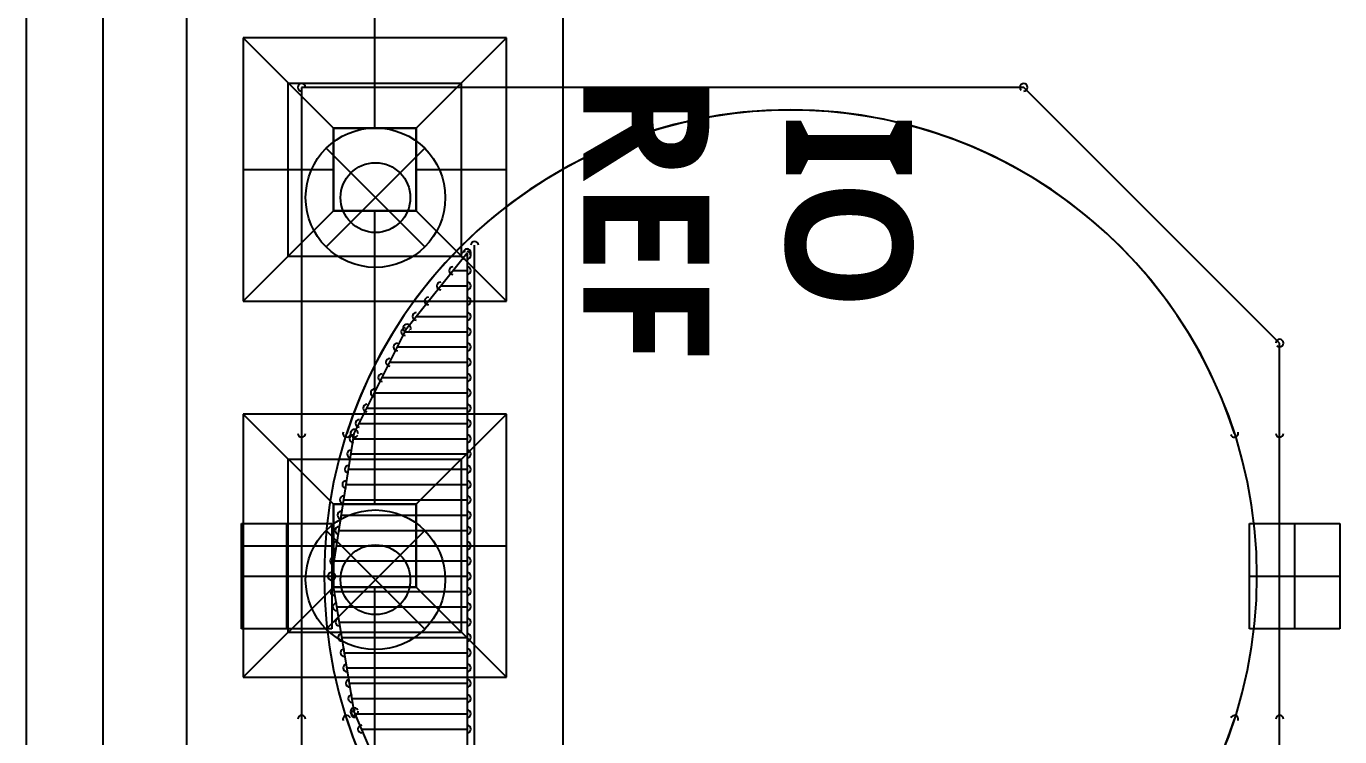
# Model space of a CAD drawing. Header units: inches. Extents: x 0 to 2.1, y -0.07 to 2.7.
# Drawn here: x 0 to 0.3437, y 1.058 to 1.2439 of the extents above; entities that cross this region are included whole.
import ezdxf

# ---------------------------------------------------------------- set-up
doc = ezdxf.new("R2010")
doc.units = ezdxf.units.IN
doc.header["$LTSCALE"] = 0.0393700787401575
doc.header["$MEASUREMENT"] = 0
for name, color, linetype, true_color in [('freetronics11$components', 254, 'Continuous', 0xe6e6e6), ('freetronics11$components$ghosts', 9, 'Continuous', 0xbebebe), ('freetronics11$dxf$0', 18, 'Continuous', 0x000000), ('freetronics11$old_freetronics11$pcb', 96, 'Continuous', 0x007f00), ('freetronics11$pcb', 96, 'Continuous', 0x007f00), ('freetronics11$screen', 52, 'Continuous', 0xd7d71f)]:
    doc.layers.add(name, color=color, linetype=linetype, true_color=true_color)

# ---------------------------------------------------------------- blocks, each defined once
blk = doc.blocks.new('RECT')
at = {"layer": 'freetronics11$dxf$0', "color": 0, "linetype": 'ByBlock', "lineweight": -2}
for p, q in [((0.5, 0.5), (-0.5, 0.5)), ((-0.5, 0.5), (-0.5, -0.5)), ((0, -0.5), (0, 0.5)), ((0.5, -0.5), (0.5, 0.5)), ((-0.5, 0), (0.5, 0)), ((-0.5, -0.5), (0.5, -0.5))]:
    blk.add_line(p, q, dxfattribs=at)
blk = doc.blocks.new('2.5mm Pitch Miniature Socket - Digital')
at = {"layer": 'freetronics11$old_freetronics11$pcb', "color": 18, "true_color": 0x050505}
for p, q in [((10.3, 1.25, 8.55), (-10.29999999999999, 1.249999999999998, 8.55)), ((10.3, 1.25), (-10.29999999999999, 1.249999999999998)), ((10.3, 1.25, 4.275), (-10.3, 1.25, 4.275)), ((-9.624999999999996, -0.875, 8.55), (-9.624999999999996, 0.8749999999999984, 8.550000000000002)), ((-9.624999999999996, 0.8749999999999984, 8.550000000000002), (-7.874999999999996, 0.8749999999999947, 8.55)), ((-9.024999999999997, 0.2749999999999984, 7.950000000000004), (-9.624999999999996, 0.8749999999999984, 8.550000000000002)), ((-8.749999999999996, 0.2749999999999926, 7.950000000000008), (-8.749999999999996, 0.8749999999999926, 8.550000000000008)), ((-7.874999999999996, 0.8749999999999947, 8.55), (-8.474999999999996, 0.2749999999999971, 7.950000000000002)), ((-7.874999999999996, 0.8749999999999947, 8.55), (-7.874999999999995, -0.875, 8.55)), ((-7.124999999999996, -0.8750000000000006, 8.55), (-7.124999999999996, 0.8749999999999997, 8.55)), ((-7.124999999999996, 0.8749999999999997, 8.55), (-5.374999999999995, 0.8749999999999964, 8.55)), ((-6.524999999999997, 0.274999999999999, 7.950000000000003), (-7.124999999999996, 0.8749999999999997, 8.55)), ((-6.249999999999996, 0.2749999999999951, 7.950000000000006), (-6.249999999999996, 0.8749999999999958, 8.550000000000006)), ((-5.374999999999995, 0.8749999999999964, 8.55), (-5.974999999999997, 0.2749999999999978, 7.950000000000003)), ((-5.374999999999995, 0.8749999999999964, 8.55), (-5.374999999999995, -0.8749999999999996, 8.55)), ((-9.324999999999996, -0.575, 8.250000000000002), (-9.324999999999996, 0.5750000000000004, 8.250000000000002)), ((-9.324999999999996, 0.5749999999999927, 8.250000000000007), (-8.174999999999995, 0.5749999999999927, 8.250000000000007)), ((-8.174999999999997, -0.5750000000000002, 8.250000000000002), (-8.174999999999997, 0.5749999999999973, 8.250000000000002)), ((-6.824999999999996, -0.5750000000000001, 8.250000000000002), (-6.824999999999996, 0.5749999999999995, 8.250000000000002)), ((-6.824999999999996, 0.5749999999999953, 8.250000000000005), (-5.674999999999996, 0.5749999999999953, 8.250000000000005)), ((-5.674999999999997, -0.5749999999999995, 8.250000000000002), (-5.674999999999997, 0.5749999999999968, 8.250000000000002)), ((-9.024999999999997, -0.2749999999999999, 7.950000000000003), (-9.024999999999997, 0.2749999999999984, 7.950000000000004)), ((-9.024999999999997, 0.2749999999999984, 7.950000000000004), (-8.474999999999996, 0.2749999999999971, 7.950000000000002)), ((-9.024999999999995, 0.275), (-9.024999999999997, 0.2749999999999984, 7.950000000000004)), ((-8.474999999999996, 0.2749999999999987), (-9.024999999999995, 0.275)), ((-9.024999999999995, 0.275), (-9.024999999999995, -0.275)), ((-9.024999999999999, 0.275, 3.975000000000001), (-8.474999999999996, 0.275, 3.975000000000001)), ((-9.024999999999997, -0.275, 3.975000000000001), (-9.024999999999997, 0.2750000000000001, 3.975000000000001)), ((-8.749999999999996, 0.275, 7.95), (-8.749999999999996, 0.275)), ((-8.474999999999996, 0.2749999999999971, 7.950000000000002), (-8.474999999999996, -0.2749999999999999, 7.950000000000001)), ((-8.474999999999996, 0.2749999999999971, 7.950000000000002), (-8.474999999999996, 0.2749999999999987)), ((-8.474999999999996, -0.275), (-8.474999999999996, 0.2749999999999987)), ((-8.474999999999996, 0.2749999999999982, 3.975000000000001), (-8.474999999999996, -0.275, 3.975000000000001)), ((-6.524999999999997, -0.2749999999999996, 7.950000000000002), (-6.524999999999997, 0.274999999999999, 7.950000000000003)), ((-6.524999999999997, 0.274999999999999, 7.950000000000003), (-5.974999999999997, 0.2749999999999978, 7.950000000000003)), ((-6.524999999999996, 0.275), (-6.524999999999997, 0.274999999999999, 7.950000000000003)), ((-5.974999999999996, 0.2749999999999987), (-6.524999999999996, 0.275)), ((-6.524999999999996, 0.275), (-6.524999999999996, -0.275)), ((-6.524999999999997, 0.275, 3.975000000000001), (-5.974999999999997, 0.275, 3.975000000000001)), ((-6.524999999999997, -0.275, 3.975000000000001), (-6.524999999999997, 0.2750000000000001, 3.975000000000001)), ((-6.249999999999997, 0.275, 7.95), (-6.249999999999997, 0.275)), ((-5.974999999999997, 0.2749999999999978, 7.950000000000003), (-5.974999999999997, -0.2749999999999996, 7.950000000000003)), ((-5.974999999999997, 0.2749999999999978, 7.950000000000003), (-5.974999999999996, 0.2749999999999987)), ((-5.974999999999996, -0.275), (-5.974999999999996, 0.2749999999999987)), ((-5.974999999999997, 0.2749999999999982, 3.975000000000001), (-5.974999999999997, -0.275, 3.975000000000001)), ((-10.3, 1e-16, 8.55), (-9.624999999999996, 1e-16, 8.55)), ((-10.3, 1e-16), (-9.024999999999999, 1e-16)), ((-9.624999999999996, 5e-16, 8.55), (-9.024999999999995, 5e-16, 7.950000000000002)), ((-8.474999999999998, 1e-16), (-6.524999999999999, 1e-16)), ((-7.874999999999996, 1e-16, 8.55), (-7.124999999999996, 1e-16, 8.55)), ((-7.124999999999996, 1e-16, 8.55), (-6.524999999999997, 1e-16, 7.950000000000003)), ((-5.974999999999999, 1e-16), (-4.024999999999999, 1e-16)), ((-5.374999999999996, 1e-16, 8.55), (-4.624999999999997, 1e-16, 8.55)), ((-9.024999999999997, -1e-16, 7.95), (-9.024999999999997, -1e-16)), ((-8.474999999999996, -1.9e-15, 7.950000000000002), (-7.874999999999997, -1.9e-15, 8.550000000000002)), ((-8.474999999999996, -1.1e-15, 7.95), (-8.474999999999996, -1.1e-15)), ((-6.524999999999997, -1e-16, 7.95), (-6.524999999999997, -1e-16)), ((-5.974999999999997, -1.5e-15, 7.950000000000002), (-5.374999999999996, -1.5e-15, 8.55)), ((-5.974999999999997, -1.1e-15, 7.95), (-5.974999999999997, -1.1e-15)), ((-9.624999999999996, -0.875, 8.55), (-9.024999999999997, -0.2749999999999999, 7.950000000000003)), ((-8.474999999999996, -0.2749999999999999, 7.950000000000001), (-9.024999999999997, -0.2749999999999999, 7.950000000000003)), ((-9.024999999999995, -0.275), (-9.024999999999997, -0.2749999999999999, 7.950000000000003)), ((-9.024999999999995, -0.275), (-8.474999999999996, -0.275)), ((-8.474999999999996, -0.275, 3.975000000000001), (-9.024999999999997, -0.275, 3.975000000000001)), ((-8.749999999999996, -0.8749999999999996, 8.55), (-8.749999999999996, -0.2749999999999996, 7.950000000000002)), ((-8.749999999999996, -0.275, 7.95), (-8.749999999999996, -0.275)), ((-7.874999999999995, -0.875, 8.55), (-8.474999999999996, -0.2749999999999999, 7.950000000000001)), ((-8.474999999999996, -0.2749999999999999, 7.950000000000001), (-8.474999999999996, -0.275)), ((-7.124999999999996, -0.8750000000000006, 8.55), (-6.524999999999997, -0.2749999999999996, 7.950000000000002)), ((-5.974999999999997, -0.2749999999999996, 7.950000000000003), (-6.524999999999997, -0.2749999999999996, 7.950000000000002)), ((-6.524999999999996, -0.275), (-6.524999999999997, -0.2749999999999996, 7.950000000000002)), ((-6.524999999999996, -0.275), (-5.974999999999996, -0.275)), ((-5.974999999999997, -0.275, 3.975000000000001), (-6.524999999999997, -0.275, 3.975000000000001)), ((-6.249999999999996, -0.8749999999999992, 8.550000000000002), (-6.249999999999996, -0.2749999999999984, 7.950000000000003)), ((-6.249999999999996, -0.275, 7.95), (-6.249999999999996, -0.275)), ((-5.374999999999995, -0.8749999999999996, 8.55), (-5.974999999999997, -0.2749999999999996, 7.950000000000003)), ((-5.974999999999997, -0.2749999999999996, 7.950000000000003), (-5.974999999999996, -0.275)), ((-9.324999999999996, -0.5749999999999995, 8.250000000000002), (-8.174999999999997, -0.5749999999999995, 8.250000000000002)), ((-6.824999999999996, -0.5749999999999987, 8.250000000000002), (-5.674999999999995, -0.5749999999999987, 8.250000000000002)), ((-7.874999999999995, -0.875, 8.55), (-9.624999999999996, -0.875, 8.55)), ((-5.374999999999995, -0.8749999999999996, 8.55), (-7.124999999999996, -0.8750000000000006, 8.55)), ((-10.29999999999999, -1.25, 8.55), (10.3, -1.25, 8.55)), ((-10.29999999999999, -1.25), (10.3, -1.25)), ((-10.3, -1.25, 4.275), (10.30000000000001, -1.25, 4.275))]:
    blk.add_line(p, q, dxfattribs=at)

msp = doc.modelspace()

# ---------------------------------------------------------------- linework, layer by layer
at = {"layer": 'freetronics11$components'}
for p, q in [((0.0913684370246988, 1.199087752525349, 0.0459472345402842), (0.0784581743807742, 1.211998015169274, 0.0016452399813684)), ((0.1042786996686234, 1.211998015169274, 0.0016452399813684), (0.0784581743807737, 1.186177489881425, 0.0016452399813684)), ((0.1042786996686231, 1.186177489881424, 0.0016452399813684), (0.078458174380774, 1.211998015169274, 0.0016452399813684)), ((0.0913684370246988, 1.199087752525349, 0.0459472345402842), (0.1042786996686238, 1.211998015169274, 0.0016452399813684)), ((0.0913684370246988, 1.199087752525349, 0.0459472345402842), (0.0784581743807737, 1.186177489881425, 0.0016452399813684)), ((0.0913684370246988, 1.199087752525349, 0.0459472345402842), (0.1042786996686234, 1.186177489881424, 0.0016452399813684)), ((0.0913684370246988, 1.099087752525349, 0.0459472345402842), (0.0784581743807742, 1.111998015169274, 0.0016452399813684)), ((0.1042786996686234, 1.111998015169274, 0.0016452399813684), (0.0784581743807737, 1.086177489881424, 0.0016452399813684)), ((0.1042786996686231, 1.086177489881424, 0.0016452399813684), (0.078458174380774, 1.111998015169274, 0.0016452399813684)), ((0.0913684370246988, 1.099087752525349, 0.0459472345402842), (0.1042786996686238, 1.111998015169274, 0.0016452399813684)), ((0.0913684370246988, 1.099087752525349, 0.0459472345402842), (0.0784581743807737, 1.086177489881424, 0.0016452399813684)), ((0.0913684370246988, 1.099087752525349, 0.0459472345402842), (0.1042786996686234, 1.086177489881424, 0.0016452399813684))]:
    msp.add_line(p, q, dxfattribs=at)
for centre, radius in [((0.0913684370246988, 1.199087752525349, 0.0016452399813684), 0.0182578685248371), ((0.0913684370246988, 1.199087752525349, 0.0237962372608263), 0.0091289342624186), ((0.0913684370246988, 1.099087752525349, 0.0016452399813684), 0.0182578685248371), ((0.0913684370246988, 1.099087752525349, 0.0237962372608263), 0.0091289342624186)]:
    msp.add_circle(centre, radius, dxfattribs=at)
at = {"layer": 'freetronics11$components$ghosts'}
for p, q in [((0.2610239999999999, 1.227953, -0.0645677542339978), (0.072047, 1.227953, -0.0645677542339978)), ((0.072047, 1.227953, -0.0645677542339978), (0.072047, 0.9720470000000002, -0.0645677542339978)), ((0.3279529999999999, 1.161024, -0.0645677542339978), (0.2610239999999999, 1.227953, -0.0645677542339978)), ((0.1173229999999998, 1.011417, -0.0645677542339978), (0.1173229999999998, 1.186614, -0.0645677542339978)), ((0.0996060000000001, 1.164961, -0.0645677542339978), (0.115354, 1.184646, -0.0645677542339978)), ((0.1148379999999998, 1.184, -0.0645677542339978), (0.115354, 1.184, -0.0645677542339978)), ((0.115354, 1.184646, -0.0645677542339978), (0.115354, 1.017323, -0.0645677542339978)), ((0.1116380000000001, 1.18, -0.0645677542339978), (0.115354, 1.18, -0.0645677542339978)), ((0.108438, 1.176, -0.0645677542339978), (0.115354, 1.176, -0.0645677542339978)), ((0.1052379999999999, 1.172, -0.0645677542339978), (0.115354, 1.172, -0.0645677542339978)), ((0.1020379999999999, 1.168, -0.0645677542339978), (0.115354, 1.168, -0.0645677542339978)), ((0.0858270000000001, 1.137402, -0.0645677542339978), (0.0996060000000001, 1.164961, -0.0645677542339978)), ((0.099126, 1.164, -0.0645677542339978), (0.115354, 1.164, -0.0645677542339978)), ((0.0971259999999998, 1.16, -0.0645677542339978), (0.115354, 1.16, -0.0645677542339978)), ((0.3279529999999999, 1.038976, -0.0645677542339978), (0.3279529999999999, 1.161024, -0.0645677542339978)), ((0.095126, 1.156, -0.0645677542339978), (0.115354, 1.156, -0.0645677542339978)), ((0.0931259999999998, 1.152, -0.0645677542339978), (0.115354, 1.152, -0.0645677542339978)), ((0.091126, 1.148, -0.0645677542339978), (0.115354, 1.148, -0.0645677542339978)), ((0.0891259999999998, 1.144, -0.0645677542339978), (0.115354, 1.144, -0.0645677542339978)), ((0.087126, 1.14, -0.0645677542339978), (0.115354, 1.14, -0.0645677542339978)), ((0.0799210000000001, 1.1, -0.0645677542339978), (0.0858270000000001, 1.137402, -0.0645677542339978)), ((0.0856050000000002, 1.136, -0.0645677542339978), (0.115354, 1.136, -0.0645677542339978)), ((0.0849739999999999, 1.132, -0.0645677542339978), (0.115354, 1.132, -0.0645677542339978)), ((0.0843419999999999, 1.128, -0.0645677542339978), (0.115354, 1.128, -0.0645677542339978)), ((0.0837110000000001, 1.124, -0.0645677542339978), (0.115354, 1.124, -0.0645677542339978)), ((0.0830790000000001, 1.12, -0.0645677542339978), (0.115354, 1.12, -0.0645677542339978)), ((0.0824470000000002, 1.116, -0.0645677542339978), (0.115354, 1.116, -0.0645677542339978)), ((0.0818159999999999, 1.112, -0.0645677542339978), (0.115354, 1.112, -0.0645677542339978)), ((0.0811839999999999, 1.108, -0.0645677542339978), (0.115354, 1.108, -0.0645677542339978)), ((0.0805530000000001, 1.104, -0.0645677542339978), (0.115354, 1.104, -0.0645677542339978)), ((0.0858270000000001, 1.064567, -0.0645677542339978), (0.0799210000000001, 1.1, -0.0645677542339978)), ((0.0799210000000001, 1.1, -0.0645677542339978), (0.115354, 1.1, -0.0645677542339978)), ((0.0805880000000001, 1.096, -0.0645677542339978), (0.115354, 1.096, -0.0645677542339978)), ((0.0812550000000001, 1.092, -0.0645677542339978), (0.115354, 1.092, -0.0645677542339978)), ((0.0819209999999999, 1.088, -0.0645677542339978), (0.115354, 1.088, -0.0645677542339978)), ((0.0825879999999999, 1.084, -0.0645677542339978), (0.115354, 1.084, -0.0645677542339978)), ((0.0832549999999999, 1.08, -0.0645677542339978), (0.115354, 1.08, -0.0645677542339978)), ((0.0839210000000001, 1.076, -0.0645677542339978), (0.115354, 1.076, -0.0645677542339978)), ((0.0845880000000001, 1.072, -0.0645677542339978), (0.115354, 1.072, -0.0645677542339978)), ((0.0852550000000001, 1.068, -0.0645677542339978), (0.115354, 1.068, -0.0645677542339978)), ((0.0976379999999999, 1.037008, -0.0645677542339978), (0.0858270000000001, 1.064567, -0.0645677542339978)), ((0.0860699999999999, 1.064, -0.0645677542339978), (0.115354, 1.064, -0.0645677542339978)), ((0.0877840000000001, 1.06, -0.0645677542339978), (0.115354, 1.06, -0.0645677542339978))]:
    msp.add_line(p, q, dxfattribs=at)
for centre, radius, start, end in [((0.072047, 1.227953, -0.0645677542339978), 0.001, 90, 270), ((0.072047, 1.227953, -0.0645677542339978), 0.001, 0, 180), ((0.2610239999999999, 1.227953, -0.0645677542339978), 0.0009998489885978, 45, 225), ((0.2610239999999999, 1.227953, -0.0645677542339978), 0.001, 270, 90), ((0.2000000000000002, 1.1, -0.0645677542339978), 0.122047, 0, 180), ((0.1173229999999998, 1.186614, -0.0645677542339978), 0.001, 0, 180), ((0.1148379999999998, 1.184, -0.0645677542339978), 0.001, 90, 270), ((0.115354, 1.184646, -0.0645677542339978), 0.001, 0, 180), ((0.115354, 1.1846455, -0.0645677542339978), 0.0009999806248123, 321.3536141522335, 141.3536141522336), ((0.115354, 1.184, -0.0645677542339978), 0.001, 270, 90), ((0.1116380000000001, 1.18, -0.0645677542339978), 0.001, 90, 270), ((0.115354, 1.18, -0.0645677542339978), 0.001, 270, 90), ((0.108438, 1.176, -0.0645677542339978), 0.001, 90, 270), ((0.115354, 1.176, -0.0645677542339978), 0.001, 270, 90), ((0.1052379999999999, 1.172, -0.0645677542339978), 0.001, 90, 270), ((0.115354, 1.172, -0.0645677542339978), 0.001, 270, 90), ((0.1020379999999999, 1.168, -0.0645677542339978), 0.001, 90, 270), ((0.115354, 1.168, -0.0645677542339978), 0.001, 270, 90), ((0.0996060000000001, 1.1649605, -0.0645677542339978), 0.0009999806248123, 141.3536141522336, 321.3536141522335), ((0.0996065000000002, 1.1649605, -0.0645677542339978), 0.0010001932313308, 333.4221395721742, 153.4221395721742), ((0.099126, 1.164, -0.0645677542339978), 0.001, 90, 270), ((0.115354, 1.164, -0.0645677542339978), 0.001, 270, 90), ((0.3279529999999999, 1.161024, -0.0645677542339978), 0.001, 0, 180), ((0.3279529999999999, 1.161024, -0.0645677542339978), 0.0009998489885978, 225, 45), ((0.0971259999999998, 1.16, -0.0645677542339978), 0.001, 90, 270), ((0.115354, 1.16, -0.0645677542339978), 0.001, 270, 90), ((0.095126, 1.156, -0.0645677542339978), 0.001, 90, 270), ((0.115354, 1.156, -0.0645677542339978), 0.001, 270, 90), ((0.0931259999999998, 1.152, -0.0645677542339978), 0.001, 90, 270), ((0.115354, 1.152, -0.0645677542339978), 0.001, 270, 90), ((0.091126, 1.148, -0.0645677542339978), 0.001, 90, 270), ((0.115354, 1.148, -0.0645677542339978), 0.001, 270, 90), ((0.0891259999999998, 1.144, -0.0645677542339978), 0.001, 90, 270), ((0.115354, 1.144, -0.0645677542339978), 0.001, 270, 90), ((0.0858265, 1.1374015, -0.0645677542339978), 0.0010001932313309, 153.4221395721745, 333.4221395721745), ((0.0858270000000001, 1.137402, -0.0645677542339978), 0.0010002399712069, 351.0273733851011, 171.0273733851011), ((0.087126, 1.14, -0.0645677542339978), 0.001, 90, 270), ((0.115354, 1.14, -0.0645677542339978), 0.001, 270, 90), ((0.0856050000000002, 1.136, -0.0645677542339978), 0.001, 90, 270), ((0.115354, 1.136, -0.0645677542339978), 0.001, 270, 90), ((0.0849739999999999, 1.132, -0.0645677542339978), 0.001, 90, 270), ((0.115354, 1.132, -0.0645677542339978), 0.001, 270, 90), ((0.0843419999999999, 1.128, -0.0645677542339978), 0.001, 90, 270), ((0.115354, 1.128, -0.0645677542339978), 0.001, 270, 90), ((0.0837110000000001, 1.124, -0.0645677542339978), 0.001, 90, 270), ((0.115354, 1.124, -0.0645677542339978), 0.001, 270, 90), ((0.0830790000000001, 1.12, -0.0645677542339978), 0.001, 90, 270), ((0.115354, 1.12, -0.0645677542339978), 0.001, 270, 90), ((0.0824470000000002, 1.116, -0.0645677542339978), 0.001, 90, 270), ((0.115354, 1.116, -0.0645677542339978), 0.001, 270, 90), ((0.0818159999999999, 1.112, -0.0645677542339978), 0.001, 90, 270), ((0.115354, 1.112, -0.0645677542339978), 0.001, 270, 90), ((0.0811839999999999, 1.108, -0.0645677542339978), 0.001, 90, 270), ((0.115354, 1.108, -0.0645677542339978), 0.001, 270, 90), ((0.0805530000000001, 1.104, -0.0645677542339978), 0.001, 90, 270), ((0.115354, 1.104, -0.0645677542339978), 0.001, 270, 90), ((0.2000000000000002, 1.1, -0.0645677542339978), 0.122047, 180, 0), ((0.0799210000000001, 1.1, -0.0645677542339978), 0.0010002399712069, 171.0273733851135, 351.0273733851135), ((0.0799210000000001, 1.1, -0.0645677542339978), 0.001, 90, 270), ((0.0799215000000002, 1.1, -0.0645677542339978), 0.0010000391242346, 9.43877470832154, 189.4387747083215), ((0.115354, 1.1, -0.0645677542339978), 0.001, 270, 90), ((0.0805880000000001, 1.096, -0.0645677542339978), 0.001, 90, 270), ((0.115354, 1.096, -0.0645677542339978), 0.001, 270, 90), ((0.0812550000000001, 1.092, -0.0645677542339978), 0.001, 90, 270), ((0.115354, 1.092, -0.0645677542339978), 0.001, 270, 90), ((0.0819209999999999, 1.088, -0.0645677542339978), 0.001, 90, 270), ((0.115354, 1.088, -0.0645677542339978), 0.001, 270, 90), ((0.0825879999999999, 1.084, -0.0645677542339978), 0.001, 90, 270), ((0.115354, 1.084, -0.0645677542339978), 0.001, 270, 90), ((0.0832549999999999, 1.08, -0.0645677542339978), 0.001, 90, 270), ((0.115354, 1.08, -0.0645677542339978), 0.001, 270, 90), ((0.0839210000000001, 1.076, -0.0645677542339978), 0.001, 90, 270), ((0.115354, 1.076, -0.0645677542339978), 0.001, 270, 90), ((0.0845880000000001, 1.072, -0.0645677542339978), 0.001, 90, 270), ((0.115354, 1.072, -0.0645677542339978), 0.001, 270, 90), ((0.0852550000000001, 1.068, -0.0645677542339978), 0.001, 90, 270), ((0.115354, 1.068, -0.0645677542339978), 0.001, 270, 90), ((0.0858270000000001, 1.064567, -0.0645677542339978), 0.0009998984948484, 23.20611458182749, 203.2061145818275), ((0.0858265, 1.064567, -0.0645677542339978), 0.0010000391242347, 189.4387747083215, 9.43877470832154), ((0.0860699999999999, 1.064, -0.0645677542339978), 0.001, 90, 270), ((0.115354, 1.064, -0.0645677542339978), 0.001, 270, 90), ((0.0877840000000001, 1.06, -0.0645677542339978), 0.001, 90, 270), ((0.115354, 1.06, -0.0645677542339978), 0.001, 270, 90)]:
    msp.add_arc(centre, radius, start, end, dxfattribs=at)
at = {"layer": 'freetronics11$pcb'}
for p, q in [((0, 2.5, -0.063), (0, 0.1000000000000009, -0.063)), ((0, 2.5), (0, 0.1000000000000009))]:
    msp.add_line(p, q, dxfattribs=at)
at = {"layer": 'freetronics11$screen'}
for p, q in [((0.02, 2.51, -0.0642037024644965), (0.02, 0.1000000000000002, -0.0642037024644965)), ((0.072047, 1.227953, -0.0642037024644965), (0.072047, 1.137402, -0.0642037024644965)), ((0.2610239999999999, 1.227953, -0.0642037024644965), (0.072047, 1.227953, -0.0642037024644965)), ((0.3279529999999999, 1.161024, -0.0642037024644965), (0.2610239999999999, 1.227953, -0.0642037024644965)), ((0.3279529999999999, 1.137402, -0.0642037024644965), (0.3279529999999999, 1.161024, -0.0642037024644965)), ((0.072047, 1.062598, -0.0642037024644965), (0.072047, 0.9720470000000002, -0.0642037024644965)), ((0.3279529999999999, 1.038976, -0.0642037024644965), (0.3279529999999999, 1.062598, -0.0642037024644965))]:
    msp.add_line(p, q, dxfattribs=at)
for centre, radius, start, end in [((0.072047, 1.227953, -0.0642037024644965), 0.001, 0, 180), ((0.072047, 1.227953, -0.0642037024644965), 0.001, 90, 270), ((0.2610239999999999, 1.227953, -0.0642037024644965), 0.0009998489885978, 45, 225), ((0.2610239999999999, 1.227953, -0.0642037024644965), 0.001, 270, 90), ((0.2000000000000002, 1.10000031380644, -0.0642037024644965), 0.1220157788735603, 17.85032955544794, 162.149670444552), ((0.3279529999999999, 1.161024, -0.0642037024644965), 0.001, 0, 180), ((0.3279529999999999, 1.161024, -0.0642037024644965), 0.0009998489885978, 225, 45), ((0.0838580000000002, 1.1374015, -0.0642037024644965), 0.001000123117421, 162.1538408326228, 342.1538408326227), ((0.3161420000000001, 1.1374015, -0.0642037024644965), 0.001000123117421, 197.8461591673782, 17.84615916737823), ((0.072047, 1.137402, -0.0642037024644965), 0.001, 180, 0), ((0.3279529999999999, 1.137402, -0.0642037024644965), 0.001, 180, 0), ((0.072047, 1.062598, -0.0642037024644965), 0.001, 0, 180), ((0.0838580000000002, 1.0625985, -0.0642037024644965), 0.001000123117421, 17.84615916737725, 197.8461591673772), ((0.2000000000000002, 1.09999968619356, -0.0642037024644965), 0.1220157788735603, 197.8503295554479, 342.149670444552), ((0.3161420000000001, 1.0625985, -0.0642037024644965), 0.001000123117421, 342.1538408326218, 162.1538408326218), ((0.3279529999999999, 1.062598, -0.0642037024644965), 0.001, 0, 180)]:
    msp.add_arc(centre, radius, start, end, dxfattribs=at)

# ---------------------------------------------------------------- block references
at = {"layer": 'freetronics11$components', "extrusion": (0, 0, -1), "xscale": 0.0393700787401575, "yscale": 0.0393700787401575, "zscale": 0.0393700787401575, "rotation": 90}
msp.add_blockref('2.5mm Pitch Miniature Socket - Digital', (-0.091212598425197, 1.452488188976378, 0.063), dxfattribs=at)
at = {"layer": 'freetronics11$components$ghosts', "extrusion": (0, 0, -1), "xscale": 0.023622, "yscale": 0.027559, "rotation": 180}
for p in [(-0.0681099999999999, 1.1, 0.0645677542339978), (-0.33189, 1.1, 0.0645677542339978)]:
    msp.add_blockref('RECT', p, dxfattribs=at)

# ---------------------------------------------------------------- texts
at = {"layer": 'freetronics11$screen', "insert": (0.1457595651320465, 1.23174034650399), "char_height": 0.033, "width": 0.1043382352941176, "attachment_point": 7, "rotation": 270, "line_spacing_factor": 0.9638554216867471}
msp.add_mtext('\\fSegoe UI Semibold; IO\\PREF', dxfattribs=at)

doc.saveas('drawing.dxf')
